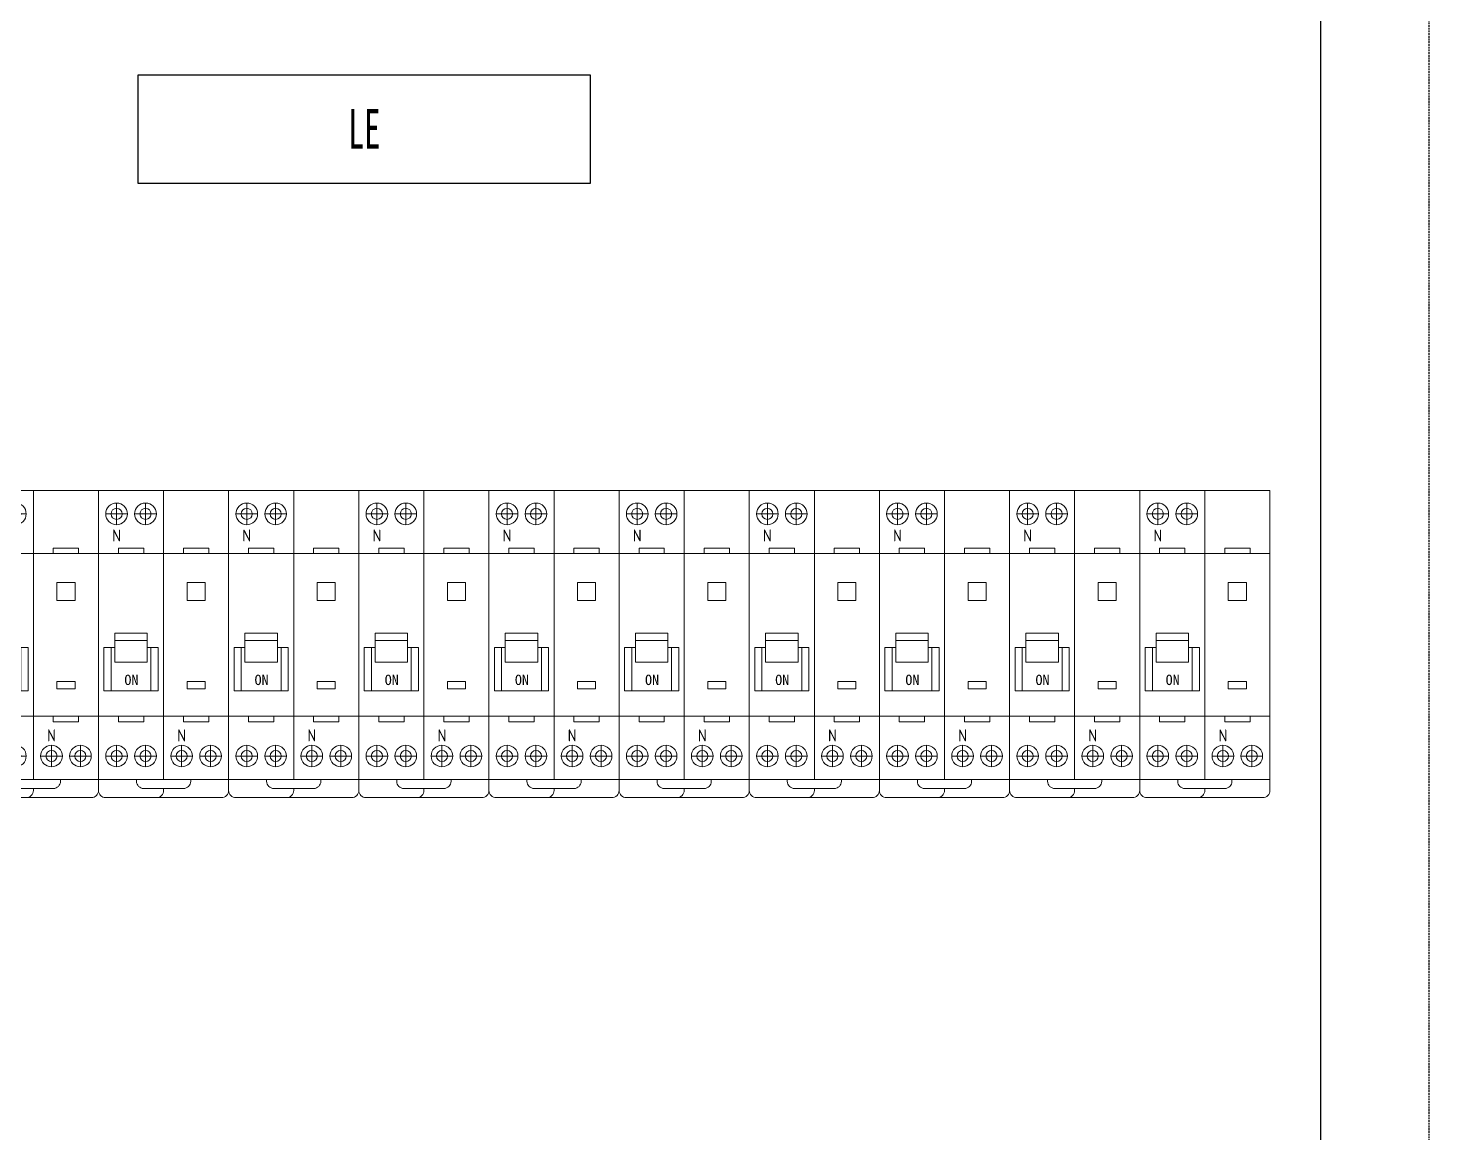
# Model space of a CAD drawing. Extents: x 243192 to 243892, y 341870 to 343170.
# Drawn here: x 243504.3 to 243891.8, y 342233.1 to 342538.8 of the extents above; entities that cross this region are included whole.
import ezdxf
from ezdxf.enums import TextEntityAlignment as Align

# ---------------------------------------------------------------- set-up
doc = ezdxf.new("R2010")
doc.units = 0
doc.header["$MEASUREMENT"] = 0
doc.linetypes.add('DASH', pattern=[0.35, 0.25, -0.1])
doc.linetypes.add('DASHED', pattern=[0.75, 0.5, -0.25])
doc.layers.add('元件', color=7, linetype='Continuous')
doc.layers.add('布置图', color=30, linetype='Continuous')
doc.layers.add('细线', color=7, linetype='Continuous', lineweight=0)
doc.styles.add('-仿宋_GB2312', font='gbenor.shx', dxfattribs={"bigfont": 'gbcbig.shx'})
doc.styles.add('LEAD', font='', dxfattribs={"width": 0.8})
doc.styles.add('正常', font='')
doc.styles.get('LEAD').set_extended_font_data('SimSun')
doc.styles.get('正常').set_extended_font_data('FangSong_GB2312')

# ---------------------------------------------------------------- blocks, each defined once
blk = doc.blocks.new('Manufacturer光辉PartName剩余电流动作微型断路器Series1PNShellFrameLimitingCurrentRemarkPartTypeMinCurrent1MaxCurrent32Poles1P+NMinPower0MaxPower0LibType2DelFlgfalseUpdateDate')
at = {"layer": '细线'}
for p, q in [((-13, 39), (-13, 33)), ((-5, 39), (-5, 33)), ((-16, 36), (-10, 36)), ((-8, 36), (-2, 36)), ((-16, -31), (-10, -31)), ((-13, -34), (-13, -28)), ((-8, -31), (-2, -31)), ((-5, -34), (-5, -28)), ((8, -31), (2, -31)), ((5, -34), (5, -28)), ((16, -31), (10, -31)), ((13, -34), (13, -28))]:
    blk.add_line(p, q, dxfattribs=at)
for points in [[(-18, -37.5), (0, -37.5), (0, 42.5), (-18, 42.5)], [(0, -37.5), (18, -37.5), (18, 42.5), (0, 42.5)], [(-18, -20), (0, -20), (0, 25), (-18, 25)], [(-12.5, 26.5), (-5.5, 26.5), (-5.5, 25), (-12.5, 25)], [(0, -20), (18, -20), (18, 25), (0, 25)], [(5.5, 26.5), (12.5, 26.5), (12.5, 25), (5.5, 25)], [(6.5, 12), (11.5, 12), (11.5, 17), (6.5, 17)], [(-13.5, -5), (-4.5, -5), (-4.5, 3), (-13.5, 3)], [(-13.5, 3), (-4.5, 3), (-4.5, 1), (-13.5, 1)], [(6.5, -12.38), (11.5, -12.38), (11.5, -10.38), (6.5, -10.38)], [(-12.5, -21.5), (-5.5, -21.5), (-5.5, -20), (-12.5, -20)], [(5.5, -21.5), (12.5, -21.5), (12.5, -20), (5.5, -20)]]:
    blk.add_lwpolyline(points, close=True, dxfattribs=at)
for points in [[(-13.5, -1), (-16.5, -1), (-16.5, -13), (-1.5, -13), (-1.5, -1), (-4.5, -1)], [(-13.5, -1), (-14.5, -1), (-14.5, -13), (-3.5, -13), (-3.5, -1), (-4.5, -1)]]:
    blk.add_lwpolyline(points, dxfattribs=at)
for points in [[(-18, -37.5), (18, -37.5), (18, -40.5, -0.414214), (16, -42.5), (-16, -42.5, -0.414214), (-18, -40.5)], [(-5.5, -40), (5.5, -40, 0.414214), (7.5, -38), (7.5, -37.5), (-7.5, -37.5), (-7.5, -38, 0.414214)]]:
    blk.add_lwpolyline(points, format="xyb", close=True, dxfattribs=at)
blk.add_lwpolyline([(0, -40), (0, -40.5, -0.414214), (-2, -42.5), (-16, -42.5, -0.414214), (-18, -40.5), (-18, -37.5), (0, -37.5)], format="xyb", dxfattribs=at)
for centre, radius in [((-13, 36), 3), ((-5, 36), 3), ((-13, 36), 1.54), ((-5, 36), 1.54), ((-13, -31), 3), ((-13, -31), 1.54), ((-5, -31), 3), ((-5, -31), 1.54), ((5, -31), 3), ((5, -31), 1.54), ((13, -31), 3), ((13, -31), 1.54)]:
    blk.add_circle(centre, radius, dxfattribs=at)
at = {"layer": '细线', "color": 2, "lineweight": 15}
for s, height, style, p in [('N', 3.33, '-仿宋_GB2312', (-14.22, 28.34)), ('ON', 2.851, '正常', (-10.83, -11.36)), ('N', 3.33, '-仿宋_GB2312', (3.78, -26.98))]:
    blk.add_text(s, height=height, dxfattribs=dict(at, style=style)).set_placement(p)
blk = doc.blocks.new('Manufacturer光辉PartName剩余电流互感器Series一体式ShellFrame250LimitingCurrentRemarkPartTypeMinCurrent16MaxCurrent250PolesMinPower0MaxPower0LibType2DelFlgfalseUpdateDate')
at = {"color": 0, "transparency": 33554687}
blk.add_lwpolyline([(-62.5, 15), (62.5, 15), (62.5, -15), (-62.5, -15)], close=True, dxfattribs=at)
at = {"layer": '元件', "linetype": 'DASH', "transparency": 33554687, "style": 'LEAD', "width": 0.6}
blk.add_text('LE', height=11, dxfattribs=at).set_placement((0, -5.38), align=Align.CENTER)

msp = doc.modelspace()

# ---------------------------------------------------------------- linework, layer by layer
at = {"color": 2}
msp.add_lwpolyline([(243221.79, 343120.38), (243861.79, 343120.38), (243861.79, 341920.38), (243221.79, 341920.38)], close=True, dxfattribs=at)
at = {"layer": '布置图', "linetype": 'DASHED'}
msp.add_lwpolyline([(243191.79, 343170.38), (243891.79, 343170.38), (243891.79, 341870.38), (243191.79, 341870.38)], close=True, dxfattribs=at)

# ---------------------------------------------------------------- block references
for name, p in [('Manufacturer光辉PartName剩余电流互感器Series一体式ShellFrame250LimitingCurrentRemarkPartTypeMinCurrent16MaxCurrent250PolesMinPower0MaxPower0LibType2DelFlgfalseUpdateDate', (243597.29, 342510.81)), ('Manufacturer光辉PartName剩余电流动作微型断路器Series1PNShellFrameLimitingCurrentRemarkPartTypeMinCurrent1MaxCurrent32Poles1P+NMinPower0MaxPower0LibType2DelFlgfalseUpdateDate', (243505.79, 342368.38)), ('Manufacturer光辉PartName剩余电流动作微型断路器Series1PNShellFrameLimitingCurrentRemarkPartTypeMinCurrent1MaxCurrent32Poles1P+NMinPower0MaxPower0LibType2DelFlgfalseUpdateDate', (243541.79, 342368.38)), ('Manufacturer光辉PartName剩余电流动作微型断路器Series1PNShellFrameLimitingCurrentRemarkPartTypeMinCurrent1MaxCurrent32Poles1P+NMinPower0MaxPower0LibType2DelFlgfalseUpdateDate', (243577.79, 342368.38)), ('Manufacturer光辉PartName剩余电流动作微型断路器Series1PNShellFrameLimitingCurrentRemarkPartTypeMinCurrent1MaxCurrent32Poles1P+NMinPower0MaxPower0LibType2DelFlgfalseUpdateDate', (243613.79, 342368.38)), ('Manufacturer光辉PartName剩余电流动作微型断路器Series1PNShellFrameLimitingCurrentRemarkPartTypeMinCurrent1MaxCurrent32Poles1P+NMinPower0MaxPower0LibType2DelFlgfalseUpdateDate', (243649.79, 342368.38)), ('Manufacturer光辉PartName剩余电流动作微型断路器Series1PNShellFrameLimitingCurrentRemarkPartTypeMinCurrent1MaxCurrent32Poles1P+NMinPower0MaxPower0LibType2DelFlgfalseUpdateDate', (243685.79, 342368.38)), ('Manufacturer光辉PartName剩余电流动作微型断路器Series1PNShellFrameLimitingCurrentRemarkPartTypeMinCurrent1MaxCurrent32Poles1P+NMinPower0MaxPower0LibType2DelFlgfalseUpdateDate', (243721.79, 342368.38)), ('Manufacturer光辉PartName剩余电流动作微型断路器Series1PNShellFrameLimitingCurrentRemarkPartTypeMinCurrent1MaxCurrent32Poles1P+NMinPower0MaxPower0LibType2DelFlgfalseUpdateDate', (243757.79, 342368.38)), ('Manufacturer光辉PartName剩余电流动作微型断路器Series1PNShellFrameLimitingCurrentRemarkPartTypeMinCurrent1MaxCurrent32Poles1P+NMinPower0MaxPower0LibType2DelFlgfalseUpdateDate', (243793.79, 342368.38)), ('Manufacturer光辉PartName剩余电流动作微型断路器Series1PNShellFrameLimitingCurrentRemarkPartTypeMinCurrent1MaxCurrent32Poles1P+NMinPower0MaxPower0LibType2DelFlgfalseUpdateDate', (243829.79, 342368.38))]:
    msp.add_blockref(name, p)

doc.saveas('drawing.dxf')
